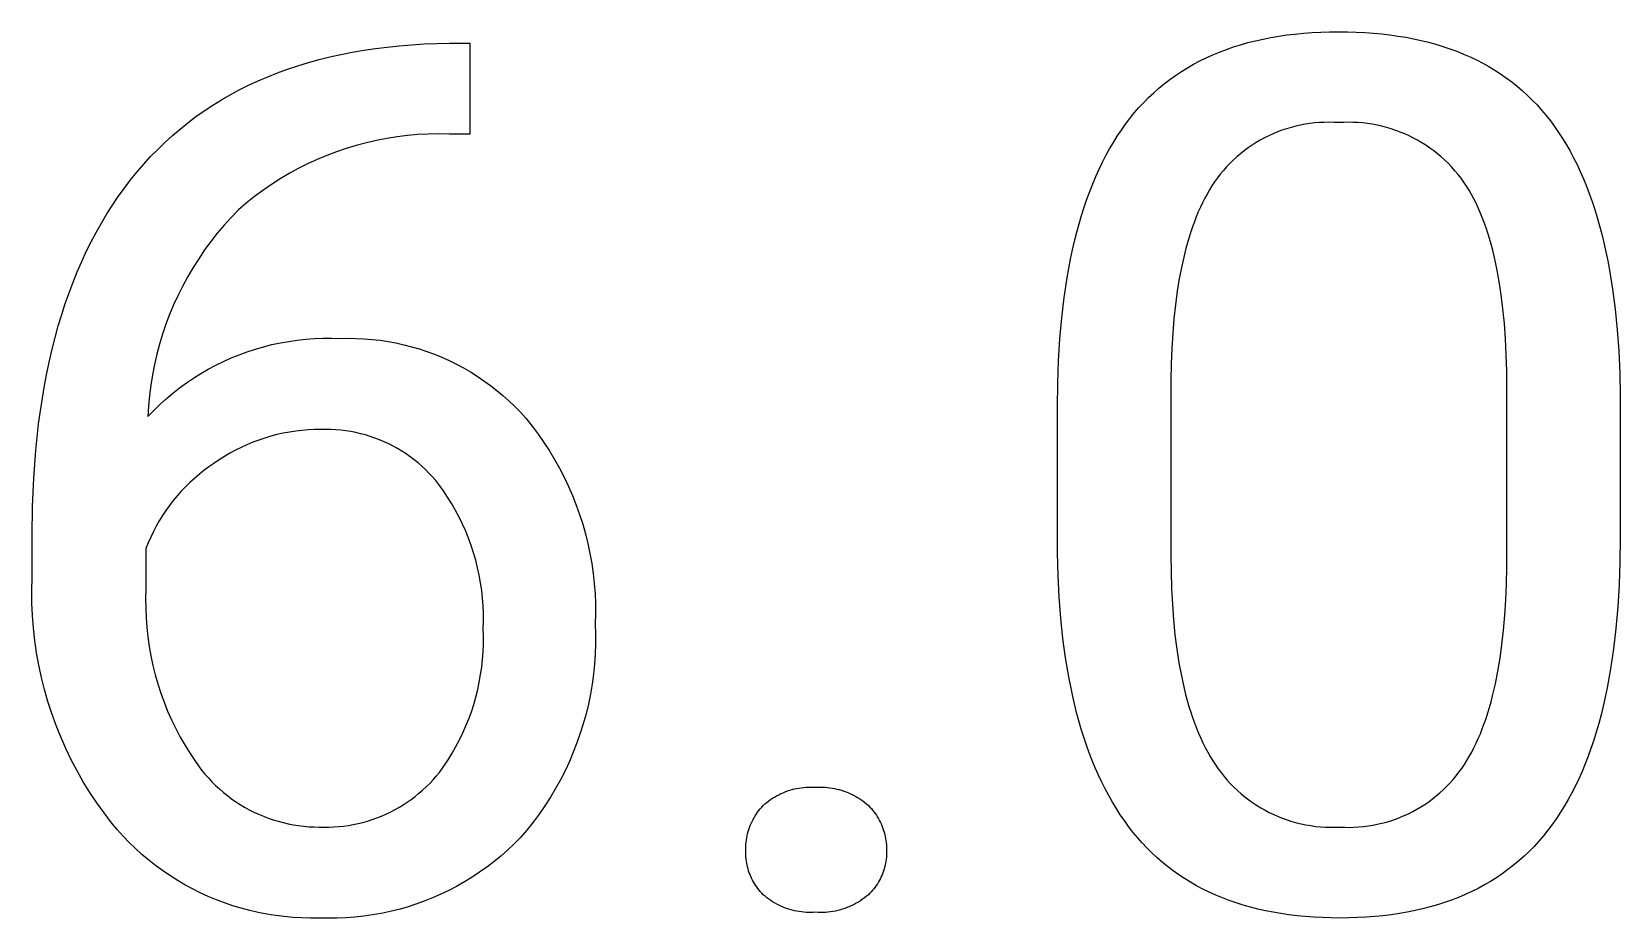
# Model space of a CAD drawing. Header units: millimetres. Extents: x -1421 to 3505, y -683 to 2759.
# Drawn here: x 2180 to 2231.7, y -466.9 to -438 of the extents above; entities that cross this region are included whole.
import ezdxf

# ---------------------------------------------------------------- set-up
doc = ezdxf.new("R2010")
doc.units = ezdxf.units.MM
doc.header["$MEASUREMENT"] = 0
doc.layers.add('Domyslna', color=7, linetype='Continuous', true_color=0x000000)

msp = doc.modelspace()

# ---------------------------------------------------------------- linework, layer by layer
at = {"layer": 'Domyslna'}
for p, q in [((2220.079, -438.282), (2220.333, -438.232)), ((2220.333, -438.232), (2220.591, -438.188)), ((2220.591, -438.188), (2220.854, -438.149)), ((2220.854, -438.149), (2221.122, -438.117)), ((2221.122, -438.117), (2221.395, -438.091)), ((2221.395, -438.091), (2221.673, -438.07)), ((2221.673, -438.07), (2221.956, -438.055)), ((2221.956, -438.055), (2222.244, -438.047)), ((2222.244, -438.047), (2222.536, -438.044)), ((2222.536, -438.044), (2222.827, -438.046)), ((2222.827, -438.046), (2223.112, -438.055)), ((2223.112, -438.055), (2223.392, -438.069)), ((2223.392, -438.069), (2223.668, -438.089)), ((2223.668, -438.089), (2223.939, -438.115)), ((2223.939, -438.115), (2224.205, -438.146)), ((2224.205, -438.146), (2224.466, -438.183)), ((2224.466, -438.183), (2224.722, -438.225)), ((2224.722, -438.225), (2224.973, -438.273)), ((2190.078, -438.784), (2190.445, -438.711)), ((2190.445, -438.711), (2190.818, -438.647)), ((2190.818, -438.647), (2191.198, -438.59)), ((2191.198, -438.59), (2191.584, -438.541)), ((2191.584, -438.541), (2191.976, -438.5)), ((2191.976, -438.5), (2192.375, -438.467)), ((2192.375, -438.467), (2192.781, -438.441)), ((2192.781, -438.441), (2193.193, -438.423)), ((2193.193, -438.423), (2193.612, -438.414)), ((2193.612, -438.414), (2194.27, -438.414)), ((2194.27, -438.414), (2194.27, -441.373)), ((2218.442, -438.796), (2218.662, -438.705)), ((2218.662, -438.705), (2218.886, -438.619)), ((2218.886, -438.619), (2219.114, -438.54)), ((2219.114, -438.54), (2219.348, -438.467)), ((2219.348, -438.467), (2219.587, -438.399)), ((2219.587, -438.399), (2219.831, -438.337)), ((2219.831, -438.337), (2220.079, -438.282)), ((2224.973, -438.273), (2225.22, -438.327)), ((2225.22, -438.327), (2225.462, -438.387)), ((2225.462, -438.387), (2225.699, -438.452)), ((2225.699, -438.452), (2225.931, -438.523)), ((2225.931, -438.523), (2226.159, -438.599)), ((2226.159, -438.599), (2226.381, -438.681)), ((2226.381, -438.681), (2226.599, -438.769)), ((2188.016, -439.382), (2188.343, -439.263)), ((2188.343, -439.263), (2188.677, -439.152)), ((2188.677, -439.152), (2189.018, -439.048)), ((2189.018, -439.048), (2189.365, -438.952)), ((2189.365, -438.952), (2189.718, -438.864)), ((2189.718, -438.864), (2190.078, -438.784)), ((2217.421, -439.339), (2217.615, -439.219)), ((2217.615, -439.219), (2217.815, -439.104)), ((2217.815, -439.104), (2218.019, -438.995)), ((2218.019, -438.995), (2218.228, -438.893)), ((2218.228, -438.893), (2218.442, -438.796)), ((2226.599, -438.769), (2226.812, -438.863)), ((2226.812, -438.863), (2227.02, -438.962)), ((2227.02, -438.962), (2227.223, -439.067)), ((2227.223, -439.067), (2227.422, -439.178)), ((2227.422, -439.178), (2227.615, -439.294)), ((2187.073, -439.787), (2187.381, -439.644)), ((2187.381, -439.644), (2187.695, -439.509)), ((2187.695, -439.509), (2188.016, -439.382)), ((2216.691, -439.88), (2216.866, -439.736)), ((2216.866, -439.736), (2217.046, -439.598)), ((2217.046, -439.598), (2217.231, -439.465)), ((2217.231, -439.465), (2217.421, -439.339)), ((2227.615, -439.294), (2227.804, -439.416)), ((2227.804, -439.416), (2227.988, -439.543)), ((2227.988, -439.543), (2228.167, -439.676)), ((2228.167, -439.676), (2228.342, -439.815)), ((2185.906, -440.436), (2186.188, -440.262)), ((2186.188, -440.262), (2186.477, -440.096)), ((2186.477, -440.096), (2186.771, -439.938)), ((2186.771, -439.938), (2187.073, -439.787)), ((2216.196, -440.347), (2216.356, -440.185)), ((2216.356, -440.185), (2216.521, -440.03)), ((2216.521, -440.03), (2216.691, -439.88)), ((2228.342, -439.815), (2228.511, -439.96)), ((2228.511, -439.96), (2228.676, -440.11)), ((2228.676, -440.11), (2228.836, -440.266)), ((2228.836, -440.266), (2228.991, -440.428)), ((2185.1, -441.005), (2185.362, -440.808)), ((2185.362, -440.808), (2185.631, -440.618)), ((2185.631, -440.618), (2185.906, -440.436)), ((2215.744, -440.867), (2215.89, -440.688)), ((2215.89, -440.688), (2216.04, -440.514)), ((2216.04, -440.514), (2216.196, -440.347)), ((2228.991, -440.428), (2229.141, -440.595)), ((2229.141, -440.595), (2229.287, -440.768)), ((2229.287, -440.768), (2229.427, -440.946)), ((2184.595, -441.424), (2184.844, -441.211)), ((2184.844, -441.211), (2185.1, -441.005)), ((2215.336, -441.44), (2215.468, -441.243)), ((2215.468, -441.243), (2215.604, -441.052)), ((2215.604, -441.052), (2215.744, -440.867)), ((2220.548, -441.307), (2220.404, -441.366)), ((2220.694, -441.252), (2220.548, -441.307)), ((2220.842, -441.202), (2220.694, -441.252)), ((2220.992, -441.157), (2220.842, -441.202)), ((2221.143, -441.118), (2220.992, -441.157)), ((2221.295, -441.084), (2221.143, -441.118)), ((2221.448, -441.055), (2221.295, -441.084)), ((2221.603, -441.031), (2221.448, -441.055)), ((2221.757, -441.013), (2221.603, -441.031)), ((2221.913, -441), (2221.757, -441.013)), ((2222.069, -440.993), (2221.913, -441)), ((2222.225, -440.991), (2222.069, -440.993)), ((2222.381, -440.994), (2222.225, -440.991)), ((2222.536, -441.003), (2222.381, -440.994)), ((2222.693, -440.994), (2222.536, -441.003)), ((2222.851, -440.991), (2222.693, -440.994)), ((2223.008, -440.993), (2222.851, -440.991)), ((2223.165, -441), (2223.008, -440.993)), ((2223.322, -441.013), (2223.165, -441)), ((2223.478, -441.032), (2223.322, -441.013)), ((2223.633, -441.055), (2223.478, -441.032)), ((2223.788, -441.084), (2223.633, -441.055)), ((2223.941, -441.119), (2223.788, -441.084)), ((2224.093, -441.158), (2223.941, -441.119)), ((2224.244, -441.203), (2224.093, -441.158)), ((2224.393, -441.253), (2224.244, -441.203)), ((2224.54, -441.308), (2224.393, -441.253)), ((2224.686, -441.368), (2224.54, -441.308)), ((2229.427, -440.946), (2229.563, -441.131)), ((2229.563, -441.131), (2229.695, -441.322)), ((2229.695, -441.322), (2229.823, -441.518)), ((2184.116, -441.873), (2184.352, -441.645)), ((2184.352, -441.645), (2184.595, -441.424)), ((2190.253, -441.844), (2189.932, -441.954)), ((2190.577, -441.746), (2190.253, -441.844)), ((2190.905, -441.659), (2190.577, -441.746)), ((2191.235, -441.583), (2190.905, -441.659)), ((2191.568, -441.518), (2191.235, -441.583)), ((2191.903, -441.465), (2191.568, -441.518)), ((2192.239, -441.423), (2191.903, -441.465)), ((2192.577, -441.393), (2192.239, -441.423)), ((2192.916, -441.375), (2192.577, -441.393)), ((2193.255, -441.368), (2192.916, -441.375)), ((2193.594, -441.373), (2193.255, -441.368)), ((2194.27, -441.373), (2193.594, -441.373)), ((2215.085, -441.854), (2215.209, -441.644)), ((2215.209, -441.644), (2215.336, -441.44)), ((2219.591, -441.826), (2219.466, -441.919)), ((2219.72, -441.738), (2219.591, -441.826)), ((2219.851, -441.654), (2219.72, -441.738)), ((2219.986, -441.575), (2219.851, -441.654)), ((2220.123, -441.501), (2219.986, -441.575)), ((2220.262, -441.431), (2220.123, -441.501)), ((2220.404, -441.366), (2220.262, -441.431)), ((2224.829, -441.433), (2224.686, -441.368)), ((2224.97, -441.503), (2224.829, -441.433)), ((2225.108, -441.578), (2224.97, -441.503)), ((2225.244, -441.657), (2225.108, -441.578)), ((2225.377, -441.741), (2225.244, -441.657)), ((2225.507, -441.83), (2225.377, -441.741)), ((2225.633, -441.923), (2225.507, -441.83)), ((2229.823, -441.518), (2229.946, -441.721)), ((2229.946, -441.721), (2230.066, -441.93)), ((2183.446, -442.607), (2183.663, -442.354)), ((2183.663, -442.354), (2183.886, -442.11)), ((2183.886, -442.11), (2184.116, -441.873)), ((2188.994, -442.347), (2188.691, -442.5)), ((2189.302, -442.205), (2188.994, -442.347)), ((2189.615, -442.074), (2189.302, -442.205)), ((2189.932, -441.954), (2189.615, -442.074)), ((2214.742, -442.52), (2214.852, -442.292)), ((2214.852, -442.292), (2214.967, -442.07)), ((2214.967, -442.07), (2215.085, -441.854)), ((2218.998, -442.331), (2218.89, -442.444)), ((2219.109, -442.222), (2218.998, -442.331)), ((2219.224, -442.117), (2219.109, -442.222)), ((2219.343, -442.016), (2219.224, -442.117)), ((2219.466, -441.919), (2219.343, -442.016)), ((2225.757, -442.02), (2225.633, -441.923)), ((2225.877, -442.121), (2225.757, -442.02)), ((2225.994, -442.227), (2225.877, -442.121)), ((2226.106, -442.336), (2225.994, -442.227)), ((2226.215, -442.45), (2226.106, -442.336)), ((2230.066, -441.93), (2230.181, -442.146)), ((2230.181, -442.146), (2230.292, -442.367)), ((2183.032, -443.133), (2183.236, -442.866)), ((2183.236, -442.866), (2183.446, -442.607)), ((2188.102, -442.835), (2187.817, -443.018)), ((2188.394, -442.662), (2188.102, -442.835)), ((2188.691, -442.5), (2188.394, -442.662)), ((2214.535, -442.996), (2214.636, -442.755)), ((2214.636, -442.755), (2214.742, -442.52)), ((2218.591, -442.804), (2218.5, -442.931)), ((2218.687, -442.68), (2218.591, -442.804)), ((2218.786, -442.56), (2218.687, -442.68)), ((2218.89, -442.444), (2218.786, -442.56)), ((2226.32, -442.567), (2226.215, -442.45)), ((2226.421, -442.687), (2226.32, -442.567)), ((2226.518, -442.811), (2226.421, -442.687)), ((2226.61, -442.939), (2226.518, -442.811)), ((2230.292, -442.367), (2230.398, -442.595)), ((2230.398, -442.595), (2230.501, -442.828)), ((2230.501, -442.828), (2230.599, -443.068)), ((2182.836, -443.407), (2183.032, -443.133)), ((2187.537, -443.21), (2187.265, -443.412)), ((2187.817, -443.018), (2187.537, -443.21)), ((2214.345, -443.496), (2214.438, -443.243)), ((2214.438, -443.243), (2214.535, -442.996)), ((2218.256, -443.326), (2218.181, -443.465)), ((2218.334, -443.191), (2218.256, -443.326)), ((2218.413, -443.06), (2218.334, -443.191)), ((2218.5, -442.931), (2218.413, -443.06)), ((2226.698, -443.069), (2226.61, -442.939)), ((2226.779, -443.2), (2226.698, -443.069)), ((2226.858, -443.337), (2226.779, -443.2)), ((2226.933, -443.478), (2226.858, -443.337)), ((2230.599, -443.068), (2230.693, -443.314)), ((2230.693, -443.314), (2230.783, -443.567)), ((2182.462, -443.976), (2182.645, -443.688)), ((2182.645, -443.688), (2182.836, -443.407)), ((2186.742, -443.843), (2186.505, -444.089)), ((2187, -443.623), (2186.742, -443.843)), ((2187.265, -443.412), (2187, -443.623)), ((2214.172, -444.022), (2214.256, -443.756)), ((2214.256, -443.756), (2214.345, -443.496)), ((2217.972, -443.909), (2217.907, -444.066)), ((2218.039, -443.757), (2217.972, -443.909)), ((2218.109, -443.609), (2218.039, -443.757)), ((2218.181, -443.465), (2218.109, -443.609)), ((2227.006, -443.624), (2226.933, -443.478)), ((2227.077, -443.774), (2227.006, -443.624)), ((2227.145, -443.93), (2227.077, -443.774)), ((2230.783, -443.567), (2230.869, -443.825)), ((2230.869, -443.825), (2230.95, -444.089)), ((2182.115, -444.574), (2182.285, -444.272)), ((2182.285, -444.272), (2182.462, -443.976)), ((2186.276, -444.343), (2186.056, -444.604)), ((2186.505, -444.089), (2186.276, -444.343)), ((2214.017, -444.572), (2214.092, -444.294)), ((2214.092, -444.294), (2214.172, -444.022)), ((2217.784, -444.392), (2217.726, -444.562)), ((2217.844, -444.227), (2217.784, -444.392)), ((2217.907, -444.066), (2217.844, -444.227)), ((2227.21, -444.09), (2227.145, -443.93)), ((2227.273, -444.255), (2227.21, -444.09)), ((2227.333, -444.425), (2227.273, -444.255)), ((2227.391, -444.6), (2227.333, -444.425)), ((2230.95, -444.089), (2231.028, -444.36)), ((2231.028, -444.36), (2231.101, -444.637)), ((2181.795, -445.201), (2181.952, -444.884)), ((2181.952, -444.884), (2182.115, -444.574)), ((2185.845, -444.873), (2185.643, -445.148)), ((2186.056, -444.604), (2185.845, -444.873)), ((2213.878, -445.147), (2213.945, -444.856)), ((2213.945, -444.856), (2214.017, -444.572)), ((2217.618, -444.914), (2217.568, -445.096)), ((2217.671, -444.736), (2217.618, -444.914)), ((2217.726, -444.562), (2217.671, -444.736)), ((2227.446, -444.779), (2227.391, -444.6)), ((2227.499, -444.963), (2227.446, -444.779)), ((2231.101, -444.637), (2231.169, -444.92)), ((2231.169, -444.92), (2231.234, -445.209)), ((2181.645, -445.524), (2181.795, -445.201)), ((2185.45, -445.431), (2185.267, -445.719)), ((2185.643, -445.148), (2185.45, -445.431)), ((2213.703, -446.056), (2213.816, -445.444)), ((2213.816, -445.444), (2213.878, -445.147)), ((2217.52, -445.283), (2217.432, -445.67)), ((2217.568, -445.096), (2217.52, -445.283)), ((2227.549, -445.152), (2227.499, -444.963)), ((2227.596, -445.346), (2227.549, -445.152)), ((2227.684, -445.748), (2227.596, -445.346)), ((2231.234, -445.209), (2231.295, -445.504)), ((2181.365, -446.194), (2181.501, -445.856)), ((2181.501, -445.856), (2181.645, -445.524)), ((2185.267, -445.719), (2185.094, -446.014)), ((2217.432, -445.67), (2217.353, -446.073)), ((2227.761, -446.169), (2227.684, -445.748)), ((2231.295, -445.504), (2231.351, -445.806)), ((2231.351, -445.806), (2231.451, -446.427)), ((2181.235, -446.539), (2181.365, -446.194)), ((2184.931, -446.314), (2184.778, -446.619)), ((2185.094, -446.014), (2184.931, -446.314)), ((2213.608, -446.693), (2213.703, -446.056)), ((2217.285, -446.494), (2217.226, -446.933)), ((2217.353, -446.073), (2217.285, -446.494)), ((2227.827, -446.609), (2227.761, -446.169)), ((2231.451, -446.427), (2231.534, -447.073)), ((2180.994, -447.251), (2181.111, -446.892)), ((2181.111, -446.892), (2181.235, -446.539)), ((2184.636, -446.93), (2184.504, -447.245)), ((2184.778, -446.619), (2184.636, -446.93)), ((2213.531, -447.355), (2213.608, -446.693)), ((2217.226, -446.933), (2217.177, -447.388)), ((2227.884, -447.068), (2227.827, -446.609)), ((2180.884, -447.618), (2180.994, -447.251)), ((2184.504, -447.245), (2184.383, -447.565)), ((2213.47, -448.042), (2213.531, -447.355)), ((2217.177, -447.388), (2217.138, -447.861)), ((2227.93, -447.546), (2227.884, -447.068)), ((2231.534, -447.073), (2231.6, -447.744)), ((2180.684, -448.373), (2180.781, -447.992)), ((2180.781, -447.992), (2180.884, -447.618)), ((2184.273, -447.888), (2184.174, -448.215)), ((2184.383, -447.565), (2184.273, -447.888)), ((2188.934, -448.052), (2189.212, -448.032)), ((2189.212, -448.032), (2189.491, -448.022)), ((2189.491, -448.022), (2189.769, -448.021)), ((2189.769, -448.021), (2190.048, -448.03)), ((2190.048, -448.03), (2190.309, -448.024)), ((2190.309, -448.024), (2190.571, -448.027)), ((2190.571, -448.027), (2190.832, -448.039)), ((2190.832, -448.039), (2191.093, -448.059)), ((2213.427, -448.754), (2213.47, -448.042)), ((2217.138, -447.861), (2217.108, -448.351)), ((2227.966, -448.044), (2227.93, -447.546)), ((2227.991, -448.561), (2227.966, -448.044)), ((2231.6, -447.744), (2231.65, -448.439)), ((2180.594, -448.761), (2180.684, -448.373)), ((2184.086, -448.545), (2184.009, -448.878)), ((2184.174, -448.215), (2184.086, -448.545)), ((2186.511, -448.662), (2186.77, -448.557)), ((2186.77, -448.557), (2187.031, -448.461)), ((2187.031, -448.461), (2187.296, -448.374)), ((2187.296, -448.374), (2187.564, -448.297)), ((2187.564, -448.297), (2187.834, -448.229)), ((2187.834, -448.229), (2188.107, -448.17)), ((2188.107, -448.17), (2188.381, -448.122)), ((2188.381, -448.122), (2188.657, -448.082)), ((2188.657, -448.082), (2188.934, -448.052)), ((2191.093, -448.059), (2191.353, -448.089)), ((2191.353, -448.089), (2191.611, -448.127)), ((2191.611, -448.127), (2191.868, -448.175)), ((2191.868, -448.175), (2192.124, -448.231)), ((2192.124, -448.231), (2192.377, -448.296)), ((2192.377, -448.296), (2192.628, -448.369)), ((2192.628, -448.369), (2192.876, -448.451)), ((2192.876, -448.451), (2193.121, -448.542)), ((2193.121, -448.542), (2193.363, -448.641)), ((2217.108, -448.351), (2217.089, -448.858)), ((2228.007, -449.097), (2227.991, -448.561)), ((2231.65, -448.439), (2231.682, -449.159)), ((2180.511, -449.156), (2180.594, -448.761)), ((2184.009, -448.878), (2183.943, -449.213)), ((2185.52, -449.169), (2185.761, -449.029)), ((2185.761, -449.029), (2186.007, -448.898)), ((2186.007, -448.898), (2186.257, -448.775)), ((2186.257, -448.775), (2186.511, -448.662)), ((2193.363, -448.641), (2193.602, -448.748)), ((2193.602, -448.748), (2193.837, -448.863)), ((2193.837, -448.863), (2194.067, -448.987)), ((2194.067, -448.987), (2194.293, -449.118)), ((2213.401, -449.491), (2213.427, -448.754)), ((2217.089, -448.858), (2217.079, -449.383)), ((2180.364, -449.969), (2180.434, -449.559)), ((2180.434, -449.559), (2180.511, -449.156)), ((2183.889, -449.55), (2183.846, -449.889)), ((2183.943, -449.213), (2183.889, -449.55)), ((2184.828, -449.638), (2185.053, -449.473)), ((2185.053, -449.473), (2185.284, -449.317)), ((2185.284, -449.317), (2185.52, -449.169)), ((2194.293, -449.118), (2194.515, -449.257)), ((2194.515, -449.257), (2194.732, -449.403)), ((2194.732, -449.403), (2194.943, -449.557)), ((2194.943, -449.557), (2195.149, -449.718)), ((2213.393, -450.253), (2213.401, -449.491)), ((2217.079, -449.383), (2217.079, -455.073)), ((2228.012, -449.652), (2228.007, -449.097)), ((2231.682, -449.159), (2231.698, -449.903)), ((2180.301, -450.385), (2180.364, -449.969)), ((2183.846, -449.889), (2183.814, -450.23)), ((2184.188, -450.176), (2184.395, -449.989)), ((2184.395, -449.989), (2184.608, -449.81)), ((2184.608, -449.81), (2184.828, -449.638)), ((2195.149, -449.718), (2195.35, -449.885)), ((2195.35, -449.885), (2195.544, -450.06)), ((2195.544, -450.06), (2195.733, -450.241)), ((2228.012, -455.477), (2228.012, -449.652)), ((2231.698, -449.903), (2231.698, -454.532)), ((2180.244, -450.809), (2180.301, -450.385)), ((2183.814, -450.23), (2183.795, -450.571)), ((2183.795, -450.571), (2183.988, -450.37)), ((2183.988, -450.37), (2184.188, -450.176)), ((2195.733, -450.241), (2195.915, -450.429)), ((2195.915, -450.429), (2196.091, -450.623)), ((2196.091, -450.623), (2196.296, -450.879)), ((2213.393, -455.015), (2213.393, -450.253)), ((2180.151, -451.678), (2180.244, -450.809)), ((2188.199, -451.113), (2187.997, -451.159)), ((2188.402, -451.075), (2188.199, -451.113)), ((2188.606, -451.044), (2188.402, -451.075)), ((2188.811, -451.02), (2188.606, -451.044)), ((2189.016, -451.002), (2188.811, -451.02)), ((2189.222, -450.992), (2189.016, -451.002)), ((2189.429, -450.99), (2189.222, -450.992)), ((2189.591, -450.987), (2189.429, -450.99)), ((2189.754, -450.99), (2189.591, -450.987)), ((2189.916, -450.999), (2189.754, -450.99)), ((2190.078, -451.014), (2189.916, -450.999)), ((2190.24, -451.034), (2190.078, -451.014)), ((2190.401, -451.06), (2190.24, -451.034)), ((2190.56, -451.091), (2190.401, -451.06)), ((2190.719, -451.128), (2190.56, -451.091)), ((2190.876, -451.17), (2190.719, -451.128)), ((2196.296, -450.879), (2196.494, -451.142)), ((2196.494, -451.142), (2196.682, -451.411)), ((2186.648, -451.665), (2186.467, -451.763)), ((2186.833, -451.573), (2186.648, -451.665)), ((2187.021, -451.487), (2186.833, -451.573)), ((2187.211, -451.408), (2187.021, -451.487)), ((2187.404, -451.335), (2187.211, -451.408)), ((2187.6, -451.27), (2187.404, -451.335)), ((2187.798, -451.211), (2187.6, -451.27)), ((2187.997, -451.159), (2187.798, -451.211)), ((2191.031, -451.218), (2190.876, -451.17)), ((2191.185, -451.271), (2191.031, -451.218)), ((2191.337, -451.33), (2191.185, -451.271)), ((2191.486, -451.394), (2191.337, -451.33)), ((2191.634, -451.462), (2191.486, -451.394)), ((2191.779, -451.536), (2191.634, -451.462)), ((2191.921, -451.615), (2191.779, -451.536)), ((2192.06, -451.699), (2191.921, -451.615)), ((2196.682, -451.411), (2196.861, -451.686)), ((2180.084, -452.576), (2180.151, -451.678)), ((2185.944, -452.095), (2185.78, -452.208)), ((2186.115, -451.978), (2185.944, -452.095)), ((2186.289, -451.868), (2186.115, -451.978)), ((2186.467, -451.763), (2186.289, -451.868)), ((2192.197, -451.788), (2192.06, -451.699)), ((2192.33, -451.881), (2192.197, -451.788)), ((2192.46, -451.979), (2192.33, -451.881)), ((2192.586, -452.082), (2192.46, -451.979)), ((2192.709, -452.189), (2192.586, -452.082)), ((2196.861, -451.686), (2197.031, -451.968)), ((2197.031, -451.968), (2197.191, -452.254)), ((2180.044, -453.502), (2180.084, -452.576)), ((2185.31, -452.582), (2185.163, -452.717)), ((2185.462, -452.452), (2185.31, -452.582)), ((2185.619, -452.327), (2185.462, -452.452)), ((2185.78, -452.208), (2185.619, -452.327)), ((2192.828, -452.299), (2192.709, -452.189)), ((2192.943, -452.415), (2192.828, -452.299)), ((2193.054, -452.533), (2192.943, -452.415)), ((2193.161, -452.656), (2193.054, -452.533)), ((2193.263, -452.783), (2193.161, -452.656)), ((2197.191, -452.254), (2197.342, -452.546)), ((2197.342, -452.546), (2197.483, -452.843)), ((2184.749, -453.152), (2184.622, -453.306)), ((2184.882, -453.002), (2184.749, -453.152)), ((2185.02, -452.857), (2184.882, -453.002)), ((2185.163, -452.717), (2185.02, -452.857)), ((2193.41, -452.986), (2193.263, -452.783)), ((2193.55, -453.194), (2193.41, -452.986)), ((2193.682, -453.407), (2193.55, -453.194)), ((2197.483, -452.843), (2197.613, -453.145)), ((2197.613, -453.145), (2197.734, -453.45)), ((2180.03, -454.457), (2180.044, -453.502)), ((2184.383, -453.627), (2184.273, -453.794)), ((2184.5, -453.465), (2184.383, -453.627)), ((2184.622, -453.306), (2184.5, -453.465)), ((2193.807, -453.624), (2193.682, -453.407)), ((2193.925, -453.846), (2193.807, -453.624)), ((2197.734, -453.45), (2197.844, -453.76)), ((2184.069, -454.138), (2183.976, -454.315)), ((2184.168, -453.964), (2184.069, -454.138)), ((2184.273, -453.794), (2184.168, -453.964)), ((2194.035, -454.071), (2193.925, -453.846)), ((2194.137, -454.3), (2194.035, -454.071)), ((2197.844, -453.76), (2197.944, -454.073)), ((2197.944, -454.073), (2198.033, -454.389)), ((2180.03, -455.827), (2180.03, -454.457)), ((2183.809, -454.679), (2183.735, -454.865)), ((2183.889, -454.496), (2183.809, -454.679)), ((2183.976, -454.315), (2183.889, -454.496)), ((2194.231, -454.533), (2194.137, -454.3)), ((2194.317, -454.768), (2194.231, -454.533)), ((2194.395, -455.007), (2194.317, -454.768)), ((2198.033, -454.389), (2198.112, -454.708)), ((2198.112, -454.708), (2198.18, -455.03)), ((2231.698, -454.532), (2231.69, -455.303)), ((2183.735, -454.865), (2183.735, -456.182)), ((2194.464, -455.248), (2194.395, -455.007)), ((2194.525, -455.491), (2194.464, -455.248)), ((2198.18, -455.03), (2198.237, -455.353)), ((2213.411, -455.744), (2213.393, -455.015)), ((2217.079, -455.073), (2217.084, -455.631)), ((2194.578, -455.736), (2194.525, -455.491)), ((2194.622, -455.983), (2194.578, -455.736)), ((2198.237, -455.353), (2198.284, -455.678)), ((2198.284, -455.678), (2198.319, -456.005)), ((2213.446, -456.449), (2213.411, -455.744)), ((2217.084, -455.631), (2217.1, -456.17)), ((2228, -456.016), (2228.012, -455.477)), ((2231.69, -455.303), (2231.664, -456.049)), ((2180.02, -456.235), (2180.03, -455.827)), ((2180.023, -456.642), (2180.02, -456.235)), ((2183.735, -456.182), (2183.725, -456.496)), ((2194.658, -456.231), (2194.622, -455.983)), ((2194.685, -456.481), (2194.658, -456.231)), ((2198.319, -456.005), (2198.344, -456.333)), ((2217.1, -456.17), (2217.127, -456.691)), ((2227.977, -456.537), (2228, -456.016)), ((2231.664, -456.049), (2231.621, -456.77)), ((2180.041, -457.05), (2180.023, -456.642)), ((2183.725, -456.496), (2183.726, -456.809)), ((2183.726, -456.809), (2183.738, -457.122)), ((2194.703, -456.731), (2194.685, -456.481)), ((2194.713, -456.981), (2194.703, -456.731)), ((2198.344, -456.333), (2198.357, -456.661)), ((2198.357, -456.661), (2198.36, -456.99)), ((2213.498, -457.132), (2213.446, -456.449)), ((2217.127, -456.691), (2217.164, -457.193)), ((2227.945, -457.039), (2227.977, -456.537)), ((2231.621, -456.77), (2231.56, -457.465)), ((2180.072, -457.456), (2180.041, -457.05)), ((2183.738, -457.122), (2183.76, -457.435)), ((2194.707, -457.483), (2194.714, -457.232)), ((2194.714, -457.232), (2194.713, -456.981)), ((2198.36, -456.99), (2198.351, -457.318)), ((2198.351, -457.318), (2198.362, -457.647)), ((2213.567, -457.792), (2213.498, -457.132)), ((2217.164, -457.193), (2217.212, -457.676)), ((2227.903, -457.522), (2227.945, -457.039)), ((2180.116, -457.861), (2180.072, -457.456)), ((2180.175, -458.265), (2180.116, -457.861)), ((2183.76, -457.435), (2183.794, -457.746)), ((2183.794, -457.746), (2183.838, -458.057)), ((2194.714, -457.732), (2194.707, -457.483)), ((2194.713, -457.981), (2194.714, -457.732)), ((2198.362, -457.647), (2198.362, -457.976)), ((2213.653, -458.428), (2213.567, -457.792)), ((2217.212, -457.676), (2217.271, -458.142)), ((2227.851, -457.988), (2227.903, -457.522)), ((2231.56, -457.465), (2231.482, -458.135)), ((2180.247, -458.666), (2180.175, -458.265)), ((2183.838, -458.057), (2183.893, -458.365)), ((2183.893, -458.365), (2183.958, -458.672)), ((2194.685, -458.478), (2194.703, -458.229)), ((2194.703, -458.229), (2194.713, -457.981)), ((2198.35, -458.304), (2198.328, -458.633)), ((2198.362, -457.976), (2198.35, -458.304)), ((2217.271, -458.142), (2217.34, -458.588)), ((2227.789, -458.435), (2227.851, -457.988)), ((2231.482, -458.135), (2231.387, -458.78)), ((2180.333, -459.065), (2180.247, -458.666)), ((2183.958, -458.672), (2184.034, -458.976)), ((2194.623, -458.972), (2194.659, -458.725)), ((2194.659, -458.725), (2194.685, -458.478)), ((2198.328, -458.633), (2198.294, -458.96)), ((2213.755, -459.042), (2213.653, -458.428)), ((2217.34, -458.588), (2217.42, -459.016)), ((2227.636, -459.274), (2227.718, -458.864)), ((2227.718, -458.864), (2227.789, -458.435)), ((2231.387, -458.78), (2231.275, -459.4)), ((2180.432, -459.46), (2180.333, -459.065)), ((2184.034, -458.976), (2184.12, -459.277)), ((2184.12, -459.277), (2184.217, -459.575)), ((2194.528, -459.46), (2194.58, -459.217)), ((2194.58, -459.217), (2194.623, -458.972)), ((2198.25, -459.286), (2198.195, -459.61)), ((2198.294, -458.96), (2198.25, -459.286)), ((2213.875, -459.633), (2213.755, -459.042)), ((2217.42, -459.016), (2217.511, -459.426)), ((2227.545, -459.666), (2227.636, -459.274)), ((2231.275, -459.4), (2231.212, -459.701)), ((2180.545, -459.852), (2180.432, -459.46)), ((2180.671, -460.24), (2180.545, -459.852)), ((2184.217, -459.575), (2184.324, -459.87)), ((2184.324, -459.87), (2184.441, -460.16)), ((2194.399, -459.941), (2194.468, -459.702)), ((2194.468, -459.702), (2194.528, -459.46)), ((2198.129, -459.932), (2198.052, -460.252)), ((2198.195, -459.61), (2198.129, -459.932)), ((2213.941, -459.919), (2213.875, -459.633)), ((2214.011, -460.201), (2213.941, -459.919)), ((2217.511, -459.426), (2217.56, -459.623)), ((2217.56, -459.623), (2217.612, -459.816)), ((2217.612, -459.816), (2217.666, -460.005)), ((2227.443, -460.04), (2227.495, -459.856)), ((2227.495, -459.856), (2227.545, -459.666)), ((2231.212, -459.701), (2231.145, -459.995)), ((2180.81, -460.623), (2180.671, -460.24)), ((2184.441, -460.16), (2184.568, -460.447)), ((2184.568, -460.447), (2184.705, -460.729)), ((2194.145, -460.643), (2194.238, -460.412)), ((2194.238, -460.412), (2194.322, -460.178)), ((2194.322, -460.178), (2194.399, -459.941)), ((2198.052, -460.252), (2197.964, -460.569)), ((2214.085, -460.476), (2214.011, -460.201)), ((2217.666, -460.005), (2217.724, -460.189)), ((2217.724, -460.189), (2217.784, -460.368)), ((2217.784, -460.368), (2217.846, -460.543)), ((2227.273, -460.567), (2227.332, -460.396)), ((2227.332, -460.396), (2227.389, -460.22)), ((2227.389, -460.22), (2227.443, -460.04)), ((2231.074, -460.283), (2230.999, -460.565)), ((2231.145, -459.995), (2231.074, -460.283)), ((2180.962, -461.001), (2180.81, -460.623)), ((2184.705, -460.729), (2184.852, -461.006)), ((2193.936, -461.095), (2194.044, -460.871)), ((2194.044, -460.871), (2194.145, -460.643)), ((2197.866, -460.883), (2197.757, -461.193)), ((2197.964, -460.569), (2197.866, -460.883)), ((2214.164, -460.745), (2214.085, -460.476)), ((2214.246, -461.009), (2214.164, -460.745)), ((2217.846, -460.543), (2217.912, -460.713)), ((2217.912, -460.713), (2217.98, -460.878)), ((2217.98, -460.878), (2218.05, -461.039)), ((2227.08, -461.052), (2227.147, -460.895)), ((2227.147, -460.895), (2227.211, -460.733)), ((2227.211, -460.733), (2227.273, -460.567)), ((2230.919, -460.84), (2230.835, -461.109)), ((2230.999, -460.565), (2230.919, -460.84)), ((2181.126, -461.374), (2180.962, -461.001)), ((2181.304, -461.742), (2181.126, -461.374)), ((2184.852, -461.006), (2185.008, -461.278)), ((2185.008, -461.278), (2185.173, -461.544)), ((2193.696, -461.531), (2193.82, -461.315)), ((2193.82, -461.315), (2193.936, -461.095)), ((2197.757, -461.193), (2197.638, -461.5)), ((2214.333, -461.267), (2214.246, -461.009)), ((2214.424, -461.519), (2214.333, -461.267)), ((2218.05, -461.039), (2218.123, -461.195)), ((2218.123, -461.195), (2218.199, -461.346)), ((2218.199, -461.346), (2218.278, -461.493)), ((2226.865, -461.496), (2226.939, -461.352)), ((2226.939, -461.352), (2227.011, -461.204)), ((2227.011, -461.204), (2227.08, -461.052)), ((2230.746, -461.372), (2230.653, -461.628)), ((2230.835, -461.109), (2230.746, -461.372)), ((2181.493, -462.103), (2181.304, -461.742)), ((2185.173, -461.544), (2185.347, -461.804)), ((2185.347, -461.804), (2185.445, -461.942)), ((2185.445, -461.942), (2185.547, -462.077)), ((2193.283, -462.153), (2193.428, -461.95)), ((2193.428, -461.95), (2193.566, -461.743)), ((2193.566, -461.743), (2193.696, -461.531)), ((2197.509, -461.802), (2197.369, -462.1)), ((2197.638, -461.5), (2197.509, -461.802)), ((2214.52, -461.766), (2214.424, -461.519)), ((2214.619, -462.007), (2214.52, -461.766)), ((2218.278, -461.493), (2218.359, -461.635)), ((2218.359, -461.635), (2218.443, -461.773)), ((2218.443, -461.773), (2218.528, -461.906)), ((2218.528, -461.906), (2218.618, -462.036)), ((2226.542, -462.025), (2226.628, -461.898)), ((2226.628, -461.898), (2226.71, -461.769)), ((2226.71, -461.769), (2226.789, -461.634)), ((2226.789, -461.634), (2226.865, -461.496)), ((2230.556, -461.879), (2230.455, -462.122)), ((2230.653, -461.628), (2230.556, -461.879)), ((2181.695, -462.457), (2181.493, -462.103)), ((2181.909, -462.804), (2181.695, -462.457)), ((2185.547, -462.077), (2185.654, -462.208)), ((2185.654, -462.208), (2185.765, -462.336)), ((2185.765, -462.336), (2185.881, -462.459)), ((2185.881, -462.459), (2186.001, -462.578)), ((2192.853, -462.623), (2192.966, -462.511)), ((2192.966, -462.511), (2193.076, -462.395)), ((2193.076, -462.395), (2193.181, -462.276)), ((2193.181, -462.276), (2193.283, -462.153)), ((2197.22, -462.393), (2197.061, -462.681)), ((2197.369, -462.1), (2197.22, -462.393)), ((2214.723, -462.242), (2214.619, -462.007)), ((2214.831, -462.471), (2214.723, -462.242)), ((2214.943, -462.695), (2214.831, -462.471)), ((2218.618, -462.036), (2218.712, -462.163)), ((2218.712, -462.163), (2218.81, -462.286)), ((2218.81, -462.286), (2218.913, -462.406)), ((2218.913, -462.406), (2219.02, -462.523)), ((2226.051, -462.613), (2226.157, -462.502)), ((2226.157, -462.502), (2226.26, -462.388)), ((2226.26, -462.388), (2226.358, -462.27)), ((2226.358, -462.27), (2226.452, -462.149)), ((2226.452, -462.149), (2226.542, -462.025)), ((2230.349, -462.36), (2230.239, -462.591)), ((2230.455, -462.122), (2230.349, -462.36)), ((2182.134, -463.144), (2181.909, -462.804)), ((2186.001, -462.578), (2186.125, -462.693)), ((2186.125, -462.693), (2186.253, -462.804)), ((2186.253, -462.804), (2186.385, -462.91)), ((2186.385, -462.91), (2186.52, -463.011)), ((2186.52, -463.011), (2186.659, -463.108)), ((2192.234, -463.124), (2192.364, -463.032)), ((2192.364, -463.032), (2192.492, -462.936)), ((2192.492, -462.936), (2192.616, -462.836)), ((2192.616, -462.836), (2192.736, -462.732)), ((2192.736, -462.732), (2192.853, -462.623)), ((2196.892, -462.964), (2196.714, -463.24)), ((2197.061, -462.681), (2196.892, -462.964)), ((2204.057, -463.04), (2204.121, -462.996)), ((2204.121, -462.996), (2204.186, -462.956)), ((2204.186, -462.956), (2204.253, -462.917)), ((2204.253, -462.917), (2204.322, -462.881)), ((2204.322, -462.881), (2204.391, -462.847)), ((2204.391, -462.847), (2204.462, -462.815)), ((2204.462, -462.815), (2204.533, -462.786)), ((2204.533, -462.786), (2204.606, -462.759)), ((2204.606, -462.759), (2204.679, -462.735)), ((2204.679, -462.735), (2204.753, -462.714)), ((2204.753, -462.714), (2204.828, -462.695)), ((2204.828, -462.695), (2204.904, -462.678)), ((2204.904, -462.678), (2204.98, -462.664)), ((2204.98, -462.664), (2205.056, -462.653)), ((2205.056, -462.653), (2205.133, -462.644)), ((2205.133, -462.644), (2205.21, -462.638)), ((2205.21, -462.638), (2205.287, -462.635)), ((2205.287, -462.635), (2205.364, -462.634)), ((2205.364, -462.634), (2205.442, -462.636)), ((2205.442, -462.636), (2205.519, -462.641)), ((2205.519, -462.641), (2205.597, -462.637)), ((2205.597, -462.637), (2205.675, -462.635)), ((2205.675, -462.635), (2205.753, -462.636)), ((2205.753, -462.636), (2205.83, -462.639)), ((2205.83, -462.639), (2205.908, -462.646)), ((2205.908, -462.646), (2205.986, -462.654)), ((2205.986, -462.654), (2206.063, -462.666)), ((2206.063, -462.666), (2206.139, -462.68)), ((2206.139, -462.68), (2206.216, -462.696)), ((2206.216, -462.696), (2206.291, -462.715)), ((2206.291, -462.715), (2206.366, -462.737)), ((2206.366, -462.737), (2206.44, -462.761)), ((2206.44, -462.761), (2206.514, -462.788)), ((2206.514, -462.788), (2206.586, -462.817)), ((2206.586, -462.817), (2206.657, -462.848)), ((2206.657, -462.848), (2206.728, -462.882)), ((2206.728, -462.882), (2206.797, -462.918)), ((2206.797, -462.918), (2206.864, -462.957)), ((2206.864, -462.957), (2206.931, -462.997)), ((2206.931, -462.997), (2206.996, -463.04)), ((2215.059, -462.912), (2214.943, -462.695)), ((2215.18, -463.124), (2215.059, -462.912)), ((2219.02, -462.523), (2219.13, -462.635)), ((2219.13, -462.635), (2219.245, -462.744)), ((2219.245, -462.744), (2219.363, -462.849)), ((2219.363, -462.849), (2219.485, -462.949)), ((2219.485, -462.949), (2219.61, -463.046)), ((2225.468, -463.109), (2225.591, -463.018)), ((2225.591, -463.018), (2225.711, -462.923)), ((2225.711, -462.923), (2225.828, -462.823)), ((2225.828, -462.823), (2225.942, -462.72)), ((2225.942, -462.72), (2226.051, -462.613)), ((2230.005, -463.035), (2229.882, -463.248)), ((2230.124, -462.816), (2230.005, -463.035)), ((2230.239, -462.591), (2230.124, -462.816)), ((2182.371, -463.476), (2182.134, -463.144)), ((2182.619, -463.8), (2182.371, -463.476)), ((2186.659, -463.108), (2186.801, -463.2)), ((2186.801, -463.2), (2186.946, -463.287)), ((2186.946, -463.287), (2187.094, -463.369)), ((2187.094, -463.369), (2187.245, -463.445)), ((2187.245, -463.445), (2187.398, -463.517)), ((2187.398, -463.517), (2187.554, -463.582)), ((2191.394, -463.578), (2191.54, -463.514)), ((2191.54, -463.514), (2191.684, -463.445)), ((2191.684, -463.445), (2191.825, -463.372)), ((2191.825, -463.372), (2191.964, -463.294)), ((2191.964, -463.294), (2192.101, -463.211)), ((2192.101, -463.211), (2192.234, -463.124)), ((2196.527, -463.511), (2196.331, -463.775)), ((2196.714, -463.24), (2196.527, -463.511)), ((2203.557, -463.568), (2203.595, -463.509)), ((2203.595, -463.509), (2203.636, -463.451)), ((2203.636, -463.451), (2203.678, -463.394)), ((2203.678, -463.394), (2203.722, -463.339)), ((2203.722, -463.339), (2203.768, -463.285)), ((2203.768, -463.285), (2203.816, -463.233)), ((2203.816, -463.233), (2203.874, -463.182)), ((2203.874, -463.182), (2203.933, -463.132)), ((2203.933, -463.132), (2203.994, -463.085)), ((2203.994, -463.085), (2204.057, -463.04)), ((2206.996, -463.04), (2207.06, -463.085)), ((2207.06, -463.085), (2207.122, -463.133)), ((2207.122, -463.133), (2207.182, -463.182)), ((2207.182, -463.182), (2207.241, -463.233)), ((2207.241, -463.233), (2207.288, -463.282)), ((2207.288, -463.282), (2207.334, -463.333)), ((2207.334, -463.333), (2207.377, -463.385)), ((2207.377, -463.385), (2207.419, -463.439)), ((2207.419, -463.439), (2207.46, -463.494)), ((2207.46, -463.494), (2207.498, -463.55)), ((2207.498, -463.55), (2207.534, -463.608)), ((2215.305, -463.331), (2215.18, -463.124)), ((2215.434, -463.531), (2215.305, -463.331)), ((2215.567, -463.726), (2215.434, -463.531)), ((2219.61, -463.046), (2219.738, -463.137)), ((2219.738, -463.137), (2219.87, -463.225)), ((2219.87, -463.225), (2220.005, -463.308)), ((2220.005, -463.308), (2220.142, -463.386)), ((2220.142, -463.386), (2220.282, -463.459)), ((2220.282, -463.459), (2220.424, -463.527)), ((2220.424, -463.527), (2220.569, -463.591)), ((2224.669, -463.563), (2224.809, -463.499)), ((2224.809, -463.499), (2224.946, -463.43)), ((2224.946, -463.43), (2225.08, -463.357)), ((2225.08, -463.357), (2225.212, -463.278)), ((2225.212, -463.278), (2225.341, -463.196)), ((2225.341, -463.196), (2225.468, -463.109)), ((2229.755, -463.454), (2229.623, -463.654)), ((2229.882, -463.248), (2229.755, -463.454)), ((2182.802, -464.018), (2182.619, -463.8)), ((2182.993, -464.23), (2182.802, -464.018)), ((2187.554, -463.582), (2187.712, -463.643)), ((2187.712, -463.643), (2187.872, -463.698)), ((2187.872, -463.698), (2188.033, -463.747)), ((2188.033, -463.747), (2188.197, -463.791)), ((2188.197, -463.791), (2188.361, -463.829)), ((2188.361, -463.829), (2188.527, -463.861)), ((2188.527, -463.861), (2188.695, -463.888)), ((2188.695, -463.888), (2188.862, -463.909)), ((2188.862, -463.909), (2189.031, -463.923)), ((2189.031, -463.923), (2189.2, -463.932)), ((2189.2, -463.932), (2189.369, -463.935)), ((2189.369, -463.935), (2189.528, -463.94)), ((2189.528, -463.94), (2189.688, -463.939)), ((2189.688, -463.939), (2189.847, -463.932)), ((2189.847, -463.932), (2190.006, -463.921)), ((2190.006, -463.921), (2190.164, -463.903)), ((2190.164, -463.903), (2190.322, -463.881)), ((2190.322, -463.881), (2190.479, -463.853)), ((2190.479, -463.853), (2190.635, -463.82)), ((2190.635, -463.82), (2190.79, -463.782)), ((2190.79, -463.782), (2190.943, -463.738)), ((2190.943, -463.738), (2191.095, -463.69)), ((2191.095, -463.69), (2191.245, -463.636)), ((2191.245, -463.636), (2191.394, -463.578)), ((2196.126, -464.032), (2195.913, -464.282)), ((2196.331, -463.775), (2196.126, -464.032)), ((2203.328, -464.084), (2203.349, -464.016)), ((2203.349, -464.016), (2203.372, -463.949)), ((2203.372, -463.949), (2203.397, -463.883)), ((2203.397, -463.883), (2203.425, -463.818)), ((2203.425, -463.818), (2203.455, -463.754)), ((2203.455, -463.754), (2203.487, -463.691)), ((2203.487, -463.691), (2203.521, -463.629)), ((2203.521, -463.629), (2203.557, -463.568)), ((2207.534, -463.608), (2207.569, -463.667)), ((2207.569, -463.667), (2207.601, -463.727)), ((2207.601, -463.727), (2207.631, -463.788)), ((2207.631, -463.788), (2207.66, -463.85)), ((2207.66, -463.85), (2207.686, -463.913)), ((2207.686, -463.913), (2207.71, -463.977)), ((2207.71, -463.977), (2207.732, -464.041)), ((2207.732, -464.041), (2207.752, -464.106)), ((2215.704, -463.915), (2215.567, -463.726)), ((2215.846, -464.099), (2215.704, -463.915)), ((2220.569, -463.591), (2220.716, -463.649)), ((2220.716, -463.649), (2220.864, -463.702)), ((2220.864, -463.702), (2221.015, -463.75)), ((2221.015, -463.75), (2221.167, -463.793)), ((2221.167, -463.793), (2221.32, -463.83)), ((2221.32, -463.83), (2221.475, -463.863)), ((2221.475, -463.863), (2221.63, -463.889)), ((2221.63, -463.889), (2221.787, -463.911)), ((2221.787, -463.911), (2221.944, -463.927)), ((2221.944, -463.927), (2222.102, -463.937)), ((2222.102, -463.937), (2222.26, -463.942)), ((2222.26, -463.942), (2222.418, -463.941)), ((2222.418, -463.941), (2222.575, -463.935)), ((2222.575, -463.935), (2222.729, -463.942)), ((2222.729, -463.942), (2222.882, -463.944)), ((2222.882, -463.944), (2223.035, -463.941)), ((2223.035, -463.941), (2223.188, -463.932)), ((2223.188, -463.932), (2223.341, -463.918)), ((2223.341, -463.918), (2223.493, -463.899)), ((2223.493, -463.899), (2223.645, -463.875)), ((2223.645, -463.875), (2223.795, -463.845)), ((2223.795, -463.845), (2223.945, -463.811)), ((2223.945, -463.811), (2224.093, -463.771)), ((2224.093, -463.771), (2224.239, -463.727)), ((2224.239, -463.727), (2224.385, -463.677)), ((2224.385, -463.677), (2224.528, -463.622)), ((2224.528, -463.622), (2224.669, -463.563)), ((2229.346, -464.035), (2229.201, -464.216)), ((2229.487, -463.847), (2229.346, -464.035)), ((2229.623, -463.654), (2229.487, -463.847)), ((2183.19, -464.435), (2182.993, -464.23)), ((2183.395, -464.633), (2183.19, -464.435)), ((2195.708, -464.488), (2195.496, -464.687)), ((2195.913, -464.282), (2195.708, -464.488)), ((2203.248, -464.642), (2203.25, -464.571)), ((2203.25, -464.571), (2203.254, -464.501)), ((2203.254, -464.501), (2203.26, -464.43)), ((2203.26, -464.43), (2203.269, -464.36)), ((2203.269, -464.36), (2203.28, -464.29)), ((2203.28, -464.29), (2203.294, -464.221)), ((2203.294, -464.221), (2203.31, -464.152)), ((2203.31, -464.152), (2203.328, -464.084)), ((2207.752, -464.106), (2207.769, -464.172)), ((2207.769, -464.172), (2207.784, -464.239)), ((2207.784, -464.239), (2207.797, -464.306)), ((2207.797, -464.306), (2207.808, -464.373)), ((2207.808, -464.373), (2207.816, -464.441)), ((2207.816, -464.441), (2207.823, -464.508)), ((2207.823, -464.508), (2207.826, -464.576)), ((2207.826, -464.576), (2207.828, -464.645)), ((2215.992, -464.276), (2215.846, -464.099)), ((2216.143, -464.448), (2215.992, -464.276)), ((2216.299, -464.614), (2216.143, -464.448)), ((2228.895, -464.562), (2228.735, -464.725)), ((2229.051, -464.392), (2228.895, -464.562)), ((2229.201, -464.216), (2229.051, -464.392)), ((2183.606, -464.824), (2183.395, -464.633)), ((2183.824, -465.008), (2183.606, -464.824)), ((2184.047, -465.185), (2183.824, -465.008)), ((2195.053, -465.063), (2194.822, -465.24)), ((2195.278, -464.879), (2195.053, -465.063)), ((2195.496, -464.687), (2195.278, -464.879)), ((2203.249, -464.713), (2203.248, -464.642)), ((2203.249, -464.778), (2203.249, -464.713)), ((2203.25, -464.844), (2203.249, -464.778)), ((2203.254, -464.909), (2203.25, -464.844)), ((2203.26, -464.975), (2203.254, -464.909)), ((2203.268, -465.04), (2203.26, -464.975)), ((2203.279, -465.105), (2203.268, -465.04)), ((2203.291, -465.169), (2203.279, -465.105)), ((2207.807, -465.042), (2207.796, -465.107)), ((2207.815, -464.976), (2207.807, -465.042)), ((2207.822, -464.911), (2207.815, -464.976)), ((2207.826, -464.845), (2207.822, -464.911)), ((2207.828, -464.779), (2207.826, -464.845)), ((2207.828, -464.645), (2207.827, -464.713)), ((2207.827, -464.713), (2207.828, -464.779)), ((2216.46, -464.774), (2216.299, -464.614)), ((2216.625, -464.928), (2216.46, -464.774)), ((2216.795, -465.076), (2216.625, -464.928)), ((2216.97, -465.219), (2216.795, -465.076)), ((2228.401, -465.035), (2228.226, -465.18)), ((2228.57, -464.883), (2228.401, -465.035)), ((2228.735, -464.725), (2228.57, -464.883)), ((2184.277, -465.353), (2184.047, -465.185)), ((2184.512, -465.514), (2184.277, -465.353)), ((2184.753, -465.667), (2184.512, -465.514)), ((2194.343, -465.569), (2194.096, -465.72)), ((2194.586, -465.408), (2194.343, -465.569)), ((2194.822, -465.24), (2194.586, -465.408)), ((2203.306, -465.233), (2203.291, -465.169)), ((2203.323, -465.296), (2203.306, -465.233)), ((2203.342, -465.359), (2203.323, -465.296)), ((2203.363, -465.421), (2203.342, -465.359)), ((2203.387, -465.483), (2203.363, -465.421)), ((2203.412, -465.543), (2203.387, -465.483)), ((2203.439, -465.603), (2203.412, -465.543)), ((2203.469, -465.661), (2203.439, -465.603)), ((2207.629, -465.606), (2207.599, -465.665)), ((2207.657, -465.547), (2207.629, -465.606)), ((2207.684, -465.486), (2207.657, -465.547)), ((2207.708, -465.425), (2207.684, -465.486)), ((2207.73, -465.362), (2207.708, -465.425)), ((2207.749, -465.299), (2207.73, -465.362)), ((2207.767, -465.236), (2207.749, -465.299)), ((2207.782, -465.172), (2207.767, -465.236)), ((2207.796, -465.107), (2207.782, -465.172)), ((2217.149, -465.355), (2216.97, -465.219)), ((2217.333, -465.486), (2217.149, -465.355)), ((2217.522, -465.611), (2217.333, -465.486)), ((2217.716, -465.731), (2217.522, -465.611)), ((2227.673, -465.582), (2227.479, -465.704)), ((2227.862, -465.454), (2227.673, -465.582)), ((2228.046, -465.32), (2227.862, -465.454)), ((2228.226, -465.18), (2228.046, -465.32)), ((2184.998, -465.812), (2184.753, -465.667)), ((2185.248, -465.948), (2184.998, -465.812)), ((2185.503, -466.075), (2185.248, -465.948)), ((2185.762, -466.194), (2185.503, -466.075)), ((2193.324, -466.124), (2193.058, -466.241)), ((2193.586, -465.999), (2193.324, -466.124)), ((2193.843, -465.864), (2193.586, -465.999)), ((2194.096, -465.72), (2193.843, -465.864)), ((2203.5, -465.719), (2203.469, -465.661)), ((2203.533, -465.776), (2203.5, -465.719)), ((2203.568, -465.831), (2203.533, -465.776)), ((2203.605, -465.885), (2203.568, -465.831)), ((2203.644, -465.938), (2203.605, -465.885)), ((2203.685, -465.99), (2203.644, -465.938)), ((2203.727, -466.04), (2203.685, -465.99)), ((2203.771, -466.089), (2203.727, -466.04)), ((2203.816, -466.136), (2203.771, -466.089)), ((2203.875, -466.186), (2203.816, -466.136)), ((2207.241, -466.136), (2207.179, -466.188)), ((2207.288, -466.089), (2207.241, -466.136)), ((2207.333, -466.041), (2207.288, -466.089)), ((2207.376, -465.992), (2207.333, -466.041)), ((2207.418, -465.94), (2207.376, -465.992)), ((2207.458, -465.888), (2207.418, -465.94)), ((2207.496, -465.834), (2207.458, -465.888)), ((2207.532, -465.779), (2207.496, -465.834)), ((2207.566, -465.722), (2207.532, -465.779)), ((2207.599, -465.665), (2207.566, -465.722)), ((2217.914, -465.844), (2217.716, -465.731)), ((2218.117, -465.952), (2217.914, -465.844)), ((2218.325, -466.054), (2218.117, -465.952)), ((2218.537, -466.15), (2218.325, -466.054)), ((2226.654, -466.133), (2226.435, -466.225)), ((2226.867, -466.035), (2226.654, -466.133)), ((2227.076, -465.93), (2226.867, -466.035)), ((2227.28, -465.82), (2227.076, -465.93)), ((2227.479, -465.704), (2227.28, -465.82)), ((2186.025, -466.304), (2185.762, -466.194)), ((2186.292, -466.405), (2186.025, -466.304)), ((2186.561, -466.496), (2186.292, -466.405)), ((2186.834, -466.579), (2186.561, -466.496)), ((2187.109, -466.652), (2186.834, -466.579)), ((2187.387, -466.716), (2187.109, -466.652)), ((2191.959, -466.616), (2191.677, -466.686)), ((2192.238, -466.537), (2191.959, -466.616)), ((2192.515, -466.447), (2192.238, -466.537)), ((2192.788, -466.349), (2192.515, -466.447)), ((2193.058, -466.241), (2192.788, -466.349)), ((2203.935, -466.234), (2203.875, -466.186)), ((2203.996, -466.28), (2203.935, -466.234)), ((2204.059, -466.324), (2203.996, -466.28)), ((2204.124, -466.366), (2204.059, -466.324)), ((2204.189, -466.406), (2204.124, -466.366)), ((2204.257, -466.444), (2204.189, -466.406)), ((2204.325, -466.479), (2204.257, -466.444)), ((2204.394, -466.512), (2204.325, -466.479)), ((2204.465, -466.542), (2204.394, -466.512)), ((2204.537, -466.57), (2204.465, -466.542)), ((2204.609, -466.596), (2204.537, -466.57)), ((2204.682, -466.62), (2204.609, -466.596)), ((2204.756, -466.64), (2204.682, -466.62)), ((2204.831, -466.659), (2204.756, -466.64)), ((2206.242, -466.65), (2206.163, -466.668)), ((2206.321, -466.63), (2206.242, -466.65)), ((2206.398, -466.607), (2206.321, -466.63)), ((2206.475, -466.581), (2206.398, -466.607)), ((2206.551, -466.553), (2206.475, -466.581)), ((2206.626, -466.522), (2206.551, -466.553)), ((2206.7, -466.489), (2206.626, -466.522)), ((2206.772, -466.453), (2206.7, -466.489)), ((2206.844, -466.415), (2206.772, -466.453)), ((2206.914, -466.374), (2206.844, -466.415)), ((2206.982, -466.331), (2206.914, -466.374)), ((2207.049, -466.286), (2206.982, -466.331)), ((2207.115, -466.238), (2207.049, -466.286)), ((2207.179, -466.188), (2207.115, -466.238)), ((2218.754, -466.24), (2218.537, -466.15)), ((2218.976, -466.324), (2218.754, -466.24)), ((2219.202, -466.403), (2218.976, -466.324)), ((2219.434, -466.476), (2219.202, -466.403)), ((2219.67, -466.542), (2219.434, -466.476)), ((2219.91, -466.604), (2219.67, -466.542)), ((2220.156, -466.659), (2219.91, -466.604)), ((2225.023, -466.653), (2224.77, -466.704)), ((2225.27, -466.597), (2225.023, -466.653)), ((2225.513, -466.534), (2225.27, -466.597)), ((2225.751, -466.466), (2225.513, -466.534)), ((2225.984, -466.392), (2225.751, -466.466)), ((2226.212, -466.311), (2225.984, -466.392)), ((2226.435, -466.225), (2226.212, -466.311)), ((2187.667, -466.77), (2187.387, -466.716)), ((2187.948, -466.815), (2187.667, -466.77)), ((2188.231, -466.85), (2187.948, -466.815)), ((2188.515, -466.876), (2188.231, -466.85)), ((2188.799, -466.892), (2188.515, -466.876)), ((2189.084, -466.898), (2188.799, -466.892)), ((2189.369, -466.895), (2189.084, -466.898)), ((2189.659, -466.903), (2189.369, -466.895)), ((2189.95, -466.902), (2189.659, -466.903)), ((2190.24, -466.89), (2189.95, -466.902)), ((2190.53, -466.869), (2190.24, -466.89)), ((2190.819, -466.838), (2190.53, -466.869)), ((2191.106, -466.797), (2190.819, -466.838)), ((2191.392, -466.747), (2191.106, -466.797)), ((2191.677, -466.686), (2191.392, -466.747)), ((2204.906, -466.675), (2204.831, -466.659)), ((2204.982, -466.688), (2204.906, -466.675)), ((2205.058, -466.699), (2204.982, -466.688)), ((2205.135, -466.707), (2205.058, -466.699)), ((2205.211, -466.713), (2205.135, -466.707)), ((2205.288, -466.716), (2205.211, -466.713)), ((2205.365, -466.716), (2205.288, -466.716)), ((2205.442, -466.714), (2205.365, -466.716)), ((2205.519, -466.71), (2205.442, -466.714)), ((2205.6, -466.714), (2205.519, -466.71)), ((2205.681, -466.716), (2205.6, -466.714)), ((2205.762, -466.715), (2205.681, -466.716)), ((2205.842, -466.711), (2205.762, -466.715)), ((2205.923, -466.704), (2205.842, -466.711)), ((2206.004, -466.695), (2205.923, -466.704)), ((2206.084, -466.683), (2206.004, -466.695)), ((2206.163, -466.668), (2206.084, -466.683)), ((2220.406, -466.708), (2220.156, -466.659)), ((2220.66, -466.752), (2220.406, -466.708)), ((2220.92, -466.79), (2220.66, -466.752)), ((2221.184, -466.822), (2220.92, -466.79)), ((2221.453, -466.848), (2221.184, -466.822)), ((2221.726, -466.868), (2221.453, -466.848)), ((2222.005, -466.883), (2221.726, -466.868)), ((2222.288, -466.892), (2222.005, -466.883)), ((2222.575, -466.895), (2222.288, -466.892)), ((2222.867, -466.892), (2222.575, -466.895)), ((2223.153, -466.883), (2222.867, -466.892)), ((2223.435, -466.868), (2223.153, -466.883)), ((2223.712, -466.847), (2223.435, -466.868)), ((2223.983, -466.82), (2223.712, -466.847)), ((2224.251, -466.787), (2223.983, -466.82)), ((2224.513, -466.749), (2224.251, -466.787)), ((2224.77, -466.704), (2224.513, -466.749))]:
    msp.add_line(p, q, dxfattribs=at)

doc.saveas('drawing.dxf')
